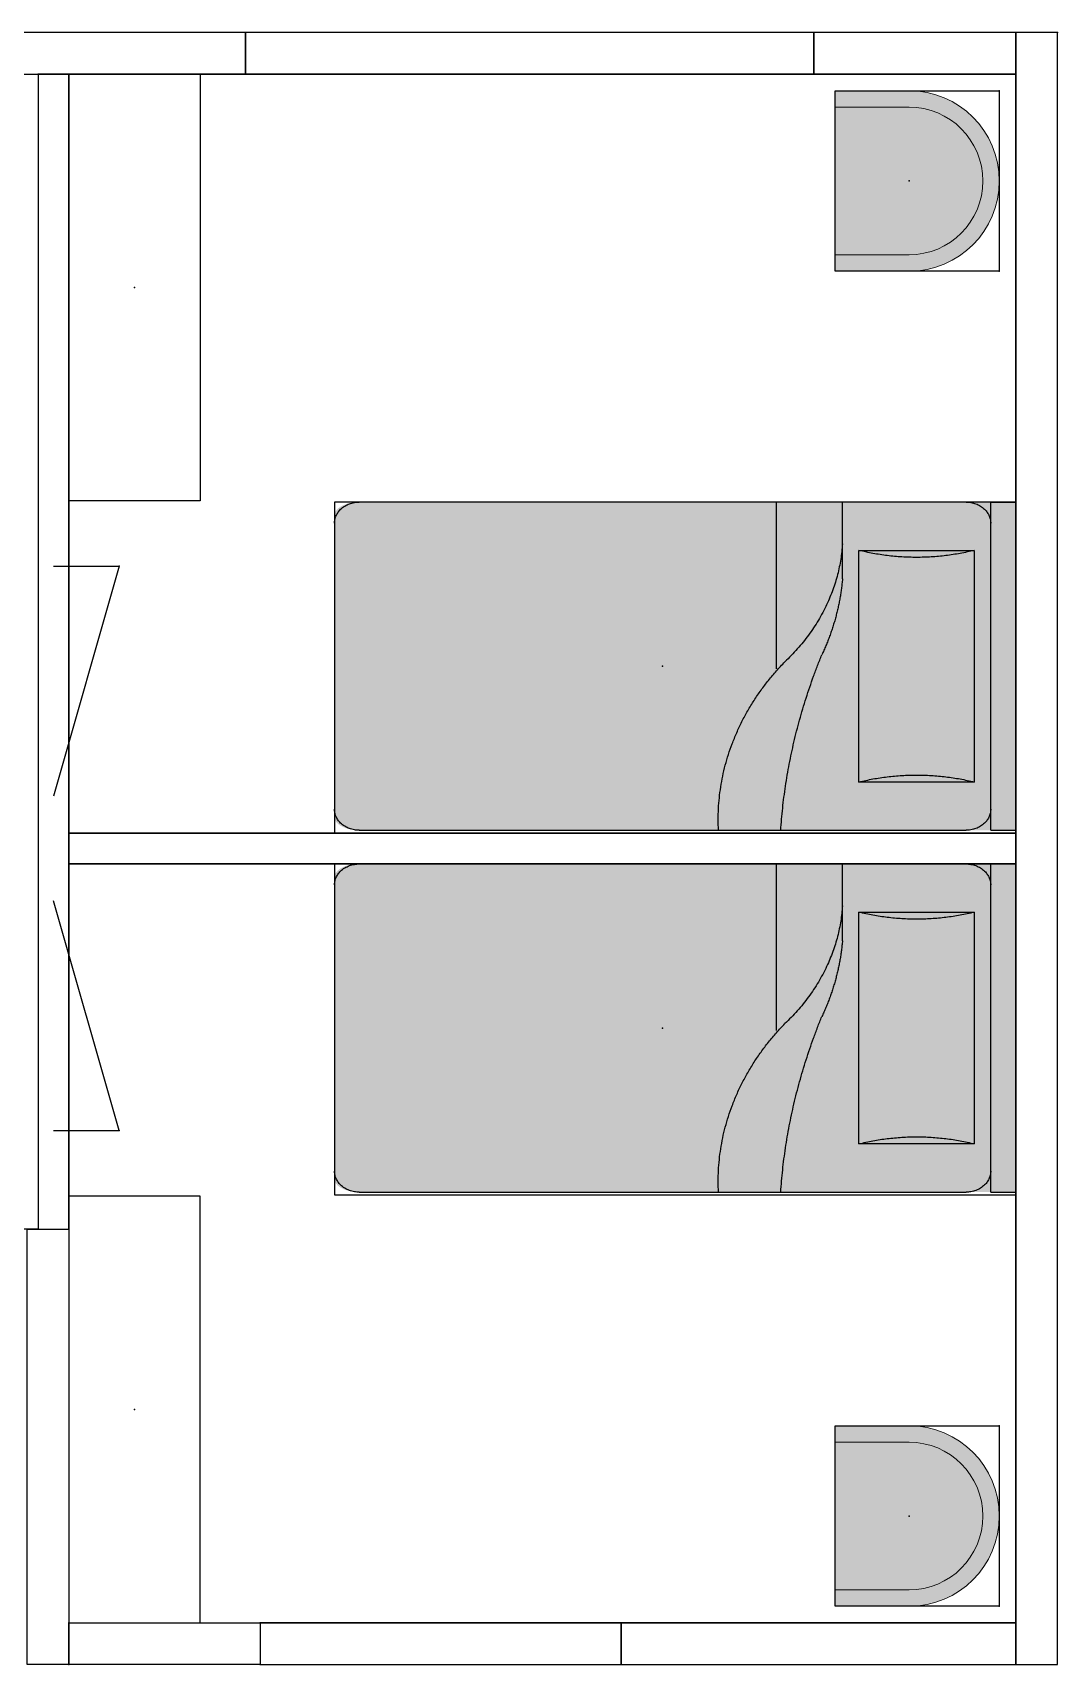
# Model space of a CAD drawing. Header units: millimetres. Extents: x 0 to 9246, y 0 to 4972.
# Drawn here: x 6122 to 9246, y 0 to 4972 of the extents above; entities that cross this region are included whole.
import ezdxf

# ---------------------------------------------------------------- set-up
doc = ezdxf.new("R2010")
doc.units = ezdxf.units.MM
for name, color, linetype in [('Default', 7, 'Continuous'), ('Rooms$Bed Room', 7, 'Continuous'), ('Rooms$Living Room', 7, 'Continuous'), ('Windows', 7, 'Continuous')]:
    doc.layers.add(name, color=color, linetype=linetype)
for name, color, linetype, true_color in [('Doors', 96, 'Continuous', 0x007f00), ('Furniture', 37, 'Continuous', 0x75664f), ('FurnitureRefRec', 254, 'Continuous', 0xd5d5d5), ('PT Top Left Furniture', 211, 'Continuous', 0xff7fff), ('PT Top Right', 96, 'Continuous', 0x007f00), ('PT Top Right Furniture', 200, 'Continuous', 0xbf3fff), ('Walls', 1, 'Continuous', 0xff0000)]:
    doc.layers.add(name, color=color, linetype=linetype, true_color=true_color)

# ---------------------------------------------------------------- blocks, each defined once
blk = doc.blocks.new('Chair')
at = {"layer": 'Furniture', "true_color": 0xffffff}
blk.add_hatch(color=7, dxfattribs=at).paths.add_polyline_path([(500, 0), (500, 225), (499.8, 234.5), (499.3, 244), (498.5, 253.4), (497.4, 262.9), (495.9, 272.2), (494.1, 281.6), (492, 290.8), (489.6, 300), (486.8, 309.1), (483.8, 318.1), (480.4, 326.9), (476.7, 335.7), (472.8, 344.3), (468.5, 352.8), (463.9, 361.1), (459.1, 369.3), (454, 377.3), (448.6, 385.1), (442.9, 392.7), (437, 400.1), (430.8, 407.4), (424.4, 414.4), (417.8, 421.1), (410.9, 427.7), (403.8, 434), (396.5, 440), (388.9, 445.8), (381.2, 451.3), (373.3, 456.6), (365.2, 461.6), (357, 466.3), (348.6, 470.7), (340, 474.8), (331.3, 478.6), (322.5, 482.1), (313.6, 485.3), (304.5, 488.2), (295.4, 490.8), (286.2, 493.1), (276.9, 495.1), (267.6, 496.7), (258.1, 498), (248.7, 499), (239.2, 499.6), (229.7, 500), (220.3, 500), (210.8, 499.6), (201.3, 499), (191.9, 498), (182.4, 496.7), (173.1, 495.1), (163.8, 493.1), (154.6, 490.8), (145.5, 488.2), (136.4, 485.3), (127.5, 482.1), (118.7, 478.6), (110, 474.8), (101.4, 470.7), (93, 466.3), (84.8, 461.6), (76.7, 456.6), (68.8, 451.3), (61.1, 445.8), (53.5, 440), (46.2, 434), (39.1, 427.7), (32.2, 421.1), (25.6, 414.4), (19.2, 407.4), (13, 400.1), (7.1, 392.7), (1.4, 385.1), (-4, 377.3), (-9.1, 369.3), (-13.9, 361.1), (-18.5, 352.8), (-22.8, 344.3), (-26.7, 335.7), (-30.4, 326.9), (-33.8, 318.1), (-36.8, 309.1), (-39.6, 300), (-42, 290.8), (-44.1, 281.6), (-45.9, 272.2), (-47.4, 262.9), (-48.5, 253.4), (-49.3, 244), (-49.8, 234.5), (-50, 225), (-50, 0)], flags=0)
at = {"layer": 'Furniture', "linetype": 'Continuous', "lineweight": 13}
for p, q in [((0, 225), (0, 0)), ((450, 0), (450, 225)), ((0, 0), (450, 0))]:
    blk.add_line(p, q, dxfattribs=at)
for points in [[(-50, 225), (-50, 0)], [(500, 0), (500, 225)]]:
    blk.add_lwpolyline(points, dxfattribs=at)
for radius in [275, 225]:
    blk.add_arc((225, 225), radius, 0, 180, dxfattribs=at)
at = {"layer": 'FurnitureRefRec'}
blk.add_lwpolyline([(500, 500), (-50, 500), (-50, 0), (500, 0)], close=True, dxfattribs=at)
at = {"layer": 'PT Top Left Furniture'}
blk.add_point((-50, 500), dxfattribs=at)
at = {"layer": 'PT Top Right Furniture'}
blk.add_point((500, 500), dxfattribs=at)
blk = doc.blocks.new('Bedopstelling Klein')
at = {"layer": 'Furniture', "true_color": 0xffffff}
blk.add_hatch(color=7, dxfattribs=at).paths.add_polyline_path([(-75.3, 0), (-71.9, 0), (-68.5, 0.2), (-65.1, 0.4), (-61.6, 0.7), (-58.1, 1.1), (-54.6, 1.5), (-51.1, 2.1), (-47.6, 2.8), (-44.1, 3.6), (-40.7, 4.5), (-37.4, 5.5), (-34.1, 6.5), (-32.5, 7.1), (-30.9, 7.7), (-29.4, 8.3), (-27.8, 9), (-26.3, 9.6), (-24.9, 10.3), (-23.5, 11), (-22.1, 11.7), (-20.7, 12.5), (-19.4, 13.3), (-18.1, 14), (-16.8, 14.8), (-15.6, 15.6), (-14.5, 16.5), (-13.4, 17.3), (-12.3, 18.2), (-11.2, 19), (-10.3, 19.9), (-9.3, 20.8), (-8.4, 21.7), (-7.6, 22.6), (-6.8, 23.5), (-6, 24.4), (-5.3, 25.3), (-4.9, 25.8), (-4.6, 26.3), (-4.3, 26.7), (-4, 27.2), (-3.7, 27.7), (-3.4, 28.1), (-3.2, 28.6), (-2.9, 29.1), (-2.7, 29.5), (-2.4, 30), (-2.2, 30.5), (-2, 30.9), (-1.8, 31.4), (-1.6, 31.9), (-1.4, 32.3), (-1.3, 32.8), (-1.1, 33.3), (-1, 33.7), (-0.8, 34.2), (-0.7, 34.7), (-0.6, 35.1), (-0.5, 35.6), (-0.4, 36), (-0.3, 36.5), (-0.2, 37), (-0.2, 37.4), (-0.1, 37.9), (-0.1, 38.3), (0, 38.8), (0, 39.2), (0, 39.7), (0, 40.1), (0, 959.9), (0, 960.3), (0, 960.8), (0, 961.2), (-0.1, 961.7), (-0.1, 962.1), (-0.2, 962.6), (-0.2, 963), (-0.3, 963.5), (-0.4, 964), (-0.5, 964.4), (-0.6, 964.9), (-0.7, 965.3), (-0.8, 965.8), (-1, 966.3), (-1.1, 966.7), (-1.3, 967.2), (-1.4, 967.7), (-1.6, 968.1), (-1.8, 968.6), (-2, 969.1), (-2.2, 969.5), (-2.4, 970), (-2.7, 970.5), (-2.9, 970.9), (-3.2, 971.4), (-3.4, 971.9), (-3.7, 972.3), (-4, 972.8), (-4.3, 973.3), (-4.6, 973.7), (-4.9, 974.2), (-5.3, 974.7), (-6, 975.6), (-6.8, 976.5), (-7.6, 977.4), (-8.4, 978.3), (-9.3, 979.2), (-10.3, 980.1), (-11.2, 981), (-12.3, 981.8), (-13.4, 982.7), (-14.5, 983.5), (-15.6, 984.4), (-16.8, 985.2), (-18.1, 986), (-19.4, 986.7), (-20.7, 987.5), (-22.1, 988.3), (-23.5, 989), (-24.9, 989.7), (-26.3, 990.4), (-27.8, 991), (-29.4, 991.7), (-30.9, 992.3), (-32.5, 992.9), (-34.1, 993.5), (-37.4, 994.5), (-40.7, 995.5), (-44.1, 996.4), (-47.6, 997.2), (-51.1, 997.9), (-54.6, 998.5), (-58.1, 998.9), (-61.6, 999.3), (-65.1, 999.6), (-68.5, 999.8), (-71.9, 1000), (-75.3, 1000), (-2076.2, 1000), (-2076.2, 0), (-2000, 0)], flags=0)
at = {"layer": 'Furniture', "color": 37, "true_color": 0x766750}
for p, q in [((-2000, 1000), (-2076.2, 1000)), ((-75.3, 1000), (-1924.7, 1000)), ((-1949.8, 852.9), (-1598.4, 852.9)), ((-1949.8, 147.1), (-1949.8, 852.9)), ((-1598.4, 852.9), (-1598.4, 147.1)), ((-1598.4, 147.1), (-1949.8, 147.1)), ((-1924.7, 0), (-75.3, 0)), ((-2000, 0), (-2076.2, 0))]:
    blk.add_line(p, q, dxfattribs=at)
for points in [[(-2076.2, 1000), (-2076.2, 0)], [(-2000, 1000), (-2000, 0)], [(0, 64.2), (0, 935.8)], [(-1347.4, 508), (-1347.4, 0)], [(-1548.2, 234.2), (-1548.2, 0)]]:
    blk.add_lwpolyline(points, dxfattribs=at)
for points, weights in [([(-2000, 935.8), (-2000, 1000), (-1924.7, 1000)], [1, 0.707106781186, 1]), ([(-1359.9, 1000), (-1378.9, 725.2), (-1485.4, 465.3)], [1, 0.990404896115, 1]), ([(-1170.2, 1000), (-1155.8, 710.3), (-1372.5, 486.7)], [1, 0.933646644704, 1]), ([(-75.3, 1000), (0, 1000), (0, 935.8)], [1, 0.707106781187, 1]), ([(-1598.4, 852.9), (-1774.1, 809.3), (-1949.8, 852.9)], [1, 0.959999998575, 1]), ([(-1548.2, 127.2), (-1534.8, 333.4), (-1372.5, 486.7)], [1, 0.942933891278, 1]), ([(-1548.2, 234.2), (-1537.6, 353.8), (-1485.4, 465.3)], [1, 0.988393644073, 1]), ([(-1949.8, 147.1), (-1774.1, 190.7), (-1598.4, 147.1)], [1, 0.959999998575, 1]), ([(-1924.7, 0), (-2000, 0), (-2000, 64.2)], [1, 0.707106781186, 1]), ([(0, 64.2), (0, 0), (-75.3, 0)], [1, 0.707106781186, 1])]:
    blk.add_rational_spline(points, weights, degree=2, dxfattribs=at)
at = {"layer": 'FurnitureRefRec'}
blk.add_lwpolyline([(0, 0), (0, 1008.5), (-2076.2, 1008.5), (-2076.2, 0)], close=True, dxfattribs=at)
at = {"layer": 'PT Top Left Furniture'}
blk.add_point((-2076.2, 0), dxfattribs=at)
at = {"layer": 'PT Top Right Furniture'}
blk.add_point((-2076.2, 1008.5), dxfattribs=at)

msp = doc.modelspace()

# ---------------------------------------------------------------- linework, layer by layer
at = {"layer": 'Doors'}
for points in [[(6185.7, 3345.8), (6385.7, 3345.8), (6185.7, 2645.8)], [(6185.7, 1626.3), (6385.7, 1626.3), (6185.7, 2326.3)]]:
    msp.add_lwpolyline(points, dxfattribs=at)
at = {"layer": 'Furniture'}
for points in [[(6632.7, 4845), (6632.7, 3545), (6232.7, 3545), (6232.7, 4845)], [(6632.7, 127), (6632.7, 1427), (6232.7, 1427), (6232.7, 127)]]:
    msp.add_lwpolyline(points, close=True, dxfattribs=at)
at = {"layer": 'PT Top Right'}
for p in [(6771, 4972), (8503.5, 4972), (9118.5, 4972), (9245.5, 4972), (6138.7, 4845), (6232.7, 4845), (6771, 4845), (8503.5, 4845), (9118.5, 4845), (8793.5, 4520), (6432.7, 4195), (6385.7, 3345.8), (8042.3, 3041.5), (6232.7, 2533), (9118.5, 2533), (6232.7, 2439), (9118.5, 2439), (8042.3, 1939), (6385.7, 1626.3), (6138.7, 1326), (6232.7, 1326), (6432.7, 777), (8793.5, 452), (6232.7, 127), (6816, 127), (7916, 127), (9118.5, 127), (6232.7, 0), (6816, 0), (7916, 0), (9118.5, 0)]:
    msp.add_point(p, dxfattribs=at)
at = {"layer": 'Rooms$Bed Room'}
for points in [[(6232.7, 2533), (9118.5, 2533), (9118.5, 4845), (6232.7, 4845)], [(6232.7, 127), (9118.5, 127), (9118.5, 2439), (6232.7, 2439)]]:
    msp.add_lwpolyline(points, close=True, dxfattribs=at)
at = {"layer": 'Rooms$Living Room'}
msp.add_lwpolyline([(2007, 3156), (2007, 4845), (6138.7, 4845), (6138.7, 1326), (3107.5, 1326), (3107.5, 3156)], close=True, dxfattribs=at)
at = {"layer": 'Walls'}
for points in [[(9118.5, 0), (9245.5, 0), (9245.5, 4972), (9118.5, 4972)], [(6232.7, 4845), (6138.7, 4845), (6138.7, 1326), (6232.7, 1326)], [(6232.7, 2439), (9118.5, 2439), (9118.5, 2533), (6232.7, 2533)], [(6232.7, 0), (6105.7, 0), (6105.7, 1326), (6232.7, 1326)], [(6816, 0), (6232.7, 0), (6232.7, 127), (6816, 127)], [(7916, 0), (9118.5, 0), (9118.5, 127), (7916, 127)]]:
    msp.add_lwpolyline(points, close=True, dxfattribs=at)
for points in [[(6771, 4972), (5447.5, 4972)], [(6771, 4845), (6771, 4972)], [(9118.5, 4972), (8503.5, 4972)], [(8503.5, 4972), (8503.5, 4845)], [(9118.5, 4845), (9118.5, 4972)], [(5447.5, 4845), (6771, 4845)], [(8503.5, 4845), (9118.5, 4845)]]:
    msp.add_open_spline(points, degree=1, dxfattribs=at)
at = {"layer": 'Windows'}
for points in [[(6771, 4845), (8503.5, 4845), (8503.5, 4972), (6771, 4972)], [(6816, 0), (7916, 0), (7916, 127), (6816, 127)]]:
    msp.add_lwpolyline(points, close=True, dxfattribs=at)

# ---------------------------------------------------------------- block references
at = {"layer": 'Default', "rotation": 180}
for p in [(7042.3, 3541.5), (7042.3, 2439)]:
    msp.add_blockref('Bedopstelling Klein', p, dxfattribs=at)
at = {"layer": 'Furniture', "linetype": 'Continuous', "lineweight": 13, "xscale": -1, "rotation": 270}
for p in [(8568.5, 4295), (8568.5, 227)]:
    msp.add_blockref('Chair', p, dxfattribs=at)

doc.saveas('drawing.dxf')
